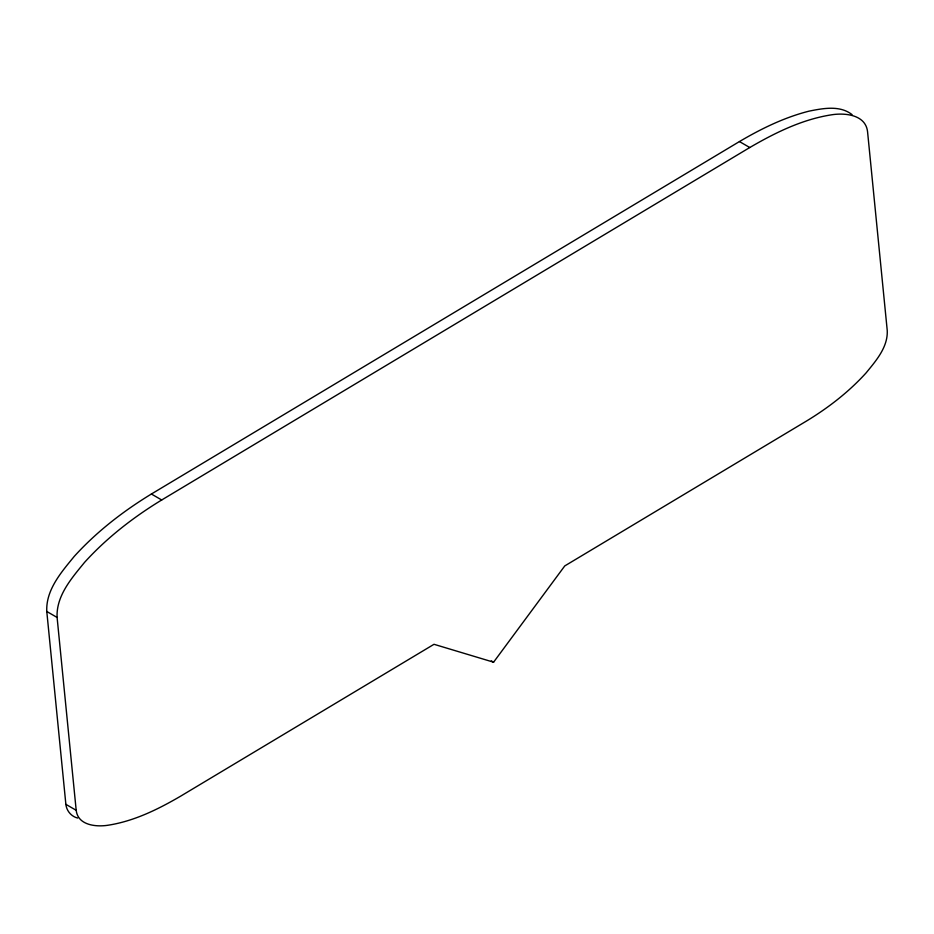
<?xml version="1.0" encoding="UTF-8"?>
<svg xmlns="http://www.w3.org/2000/svg" width="934" height="934" viewBox="0 0 934 934"><rect width="100%" height="100%" fill="white"/><g stroke="black" fill="none" stroke-linecap="round" stroke-linejoin="round"><path stroke-width="1.4" d="M493.584 662.194L564.755 565.934L806.696 420.919C828.493 407.656 848.901 391.86 866.075 372.923C875.952 360.816 888.036 347.144 887.242 330.508L867.558 131.682C865.608 114.438 844.534 112.605 830.945 114.905C801.851 119.552 774.998 132.826 749.769 147.525L161.71 499.982C133.399 517.214 106.896 537.739 84.585 562.338C71.755 578.064 56.063 595.822 57.102 617.444L76.191 810.292C77.919 825.563 96.576 827.174 108.613 825.142C134.356 821.033 158.126 809.276 180.46 796.27L434.006 644.297L493.584 662.194L491.284 660.875M852.077 114.637C839.911 105.052 823.076 108.344 809.101 111.134C784.397 117.38 761.315 128.682 739.448 141.559L151.39 494.016C123.078 511.26 96.576 531.785 74.253 556.384C61.422 572.098 45.743 589.868 46.782 611.478L65.87 804.337C66.536 810.829 71.323 816.561 77.709 818.056M739.448 141.559L749.769 147.525M151.39 494.016L161.71 499.982M46.782 611.478L57.102 617.444M65.87 804.337L76.191 810.292"/></g></svg>
